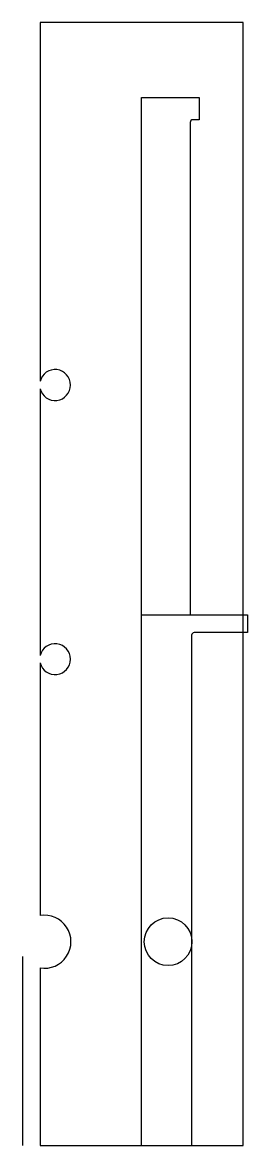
# Model space of a CAD drawing. Header units: millimetres. Extents: x 7 to 33, y -15 to 112.
import ezdxf

# ---------------------------------------------------------------- set-up
doc = ezdxf.new("R2010")
doc.units = ezdxf.units.MM
doc.layers.get('0').update_dxf_attribs({"linetype": 'CONTINUOUS'})

msp = doc.modelspace()

# ---------------------------------------------------------------- linework, layer by layer
for p, q in [((32, 111.5), (9, 111.5)), ((9, 111.5), (9, 70.92)), ((32, -15.5), (32, 111.5)), ((32, -15.5), (32, 111.5)), ((20.5, 103), (27, 103)), ((20.5, 44.5), (20.5, 103)), ((27, 103), (27, 100.5)), ((27, 100.5), (26.3, 100.5)), ((26, 100.2), (26, 44.5)), ((9, 70.08), (9, 39.92)), ((20.5, 44.5), (32.5, 44.5)), ((20.5, -15.5), (20.5, 44.5)), ((32.5, 44.5), (32.5, 42.5)), ((26.16, 42.2), (26.16, -15.5)), ((32.5, 42.5), (26.46, 42.5)), ((9, 39.08), (9, 10.51)), ((7, 5.89), (7, -15.5)), ((9, 4.59), (9, -15.5)), ((9, -15.5), (32, -15.5))]:
    msp.add_line(p, q)
msp.add_circle((23.5, 7.55), 2.7)
for centre, radius, start, end in [((26.3, 100.2), 0.3, 90, 180), ((10.7, 70.5), 1.75, -166.2709, 166.2709), ((26.46, 42.2), 0.3, 90, 180), ((10.7, 39.5), 1.75, -166.2709, 166.2709), ((9.5, 7.55), 3, -99.5941, 99.5941)]:
    msp.add_arc(centre, radius, start, end)

doc.saveas('drawing.dxf')
